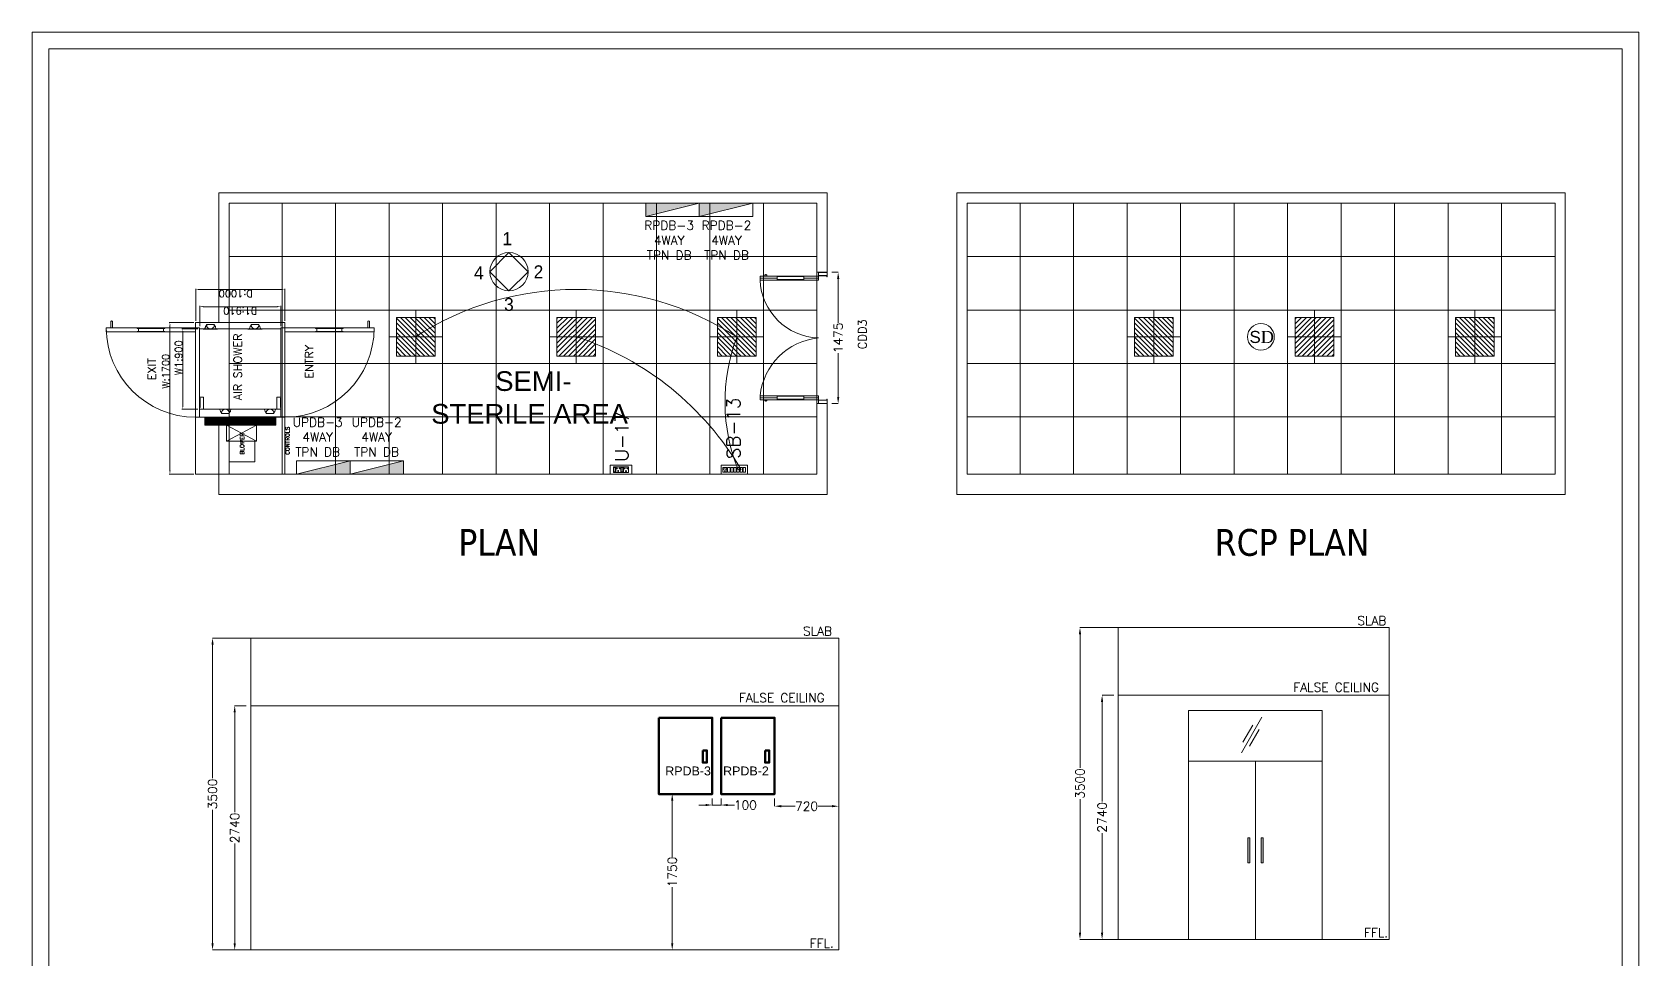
# Model space of a CAD drawing. Extents: x 3552052 to 4102982, y -707811 to -630695.
# Drawn here: x 4060725 to 4078749, y -692773 to -682374 of the extents above; entities that cross this region are included whole.
import ezdxf

# ---------------------------------------------------------------- set-up
doc = ezdxf.new("R2010")
doc.units = 0
doc.header["$LTSCALE"] = 6
doc.header["$MEASUREMENT"] = 0
doc.linetypes.add('CONTINU', pattern=[0])
doc.linetypes.add('HIDDEN', pattern=[0.375, 0.25, -0.125])
doc.layers.get('0').update_dxf_attribs({"linetype": 'CONTINUOUS', "lineweight": 0})
doc.layers.get('Defpoints').update_dxf_attribs({"linetype": 'CONTINUOUS', "lineweight": 0})
for name, color, linetype, lineweight in [('1200 Door', 144, 'CONTINUOUS', 0), ('AIR SHOWER', 7, 'CONTINUOUS', 0), ('DIM', 7, 'CONTINUOUS', 0), ('Double Leaf Door', 4, 'CONTINUOUS', 0), ('ELE 36W EMERGENCY LIGHT', 5, 'CONTINUOUS', 0), ('ELE 36W LED LIGHT', 6, 'CONTINUOUS', 0), ('ELE-36W EMERGENCY  LED LIGHT', 7, 'CONTINUOUS', 0), ('ELE-36W LED LIGHT', 210, 'CONTINUOUS', 0), ('ELE-4M RAW P.SB', 40, 'CONTINUOUS', 0), ('ELE-4M UPS P.SB', 3, 'CONTINUOUS', 0), ('ELE-6M RAW P.SB', 40, 'HIDDEN', 0), ('ELE-CONDUIT', 5, 'CONTINUOUS', 30), ('ELE-LIGHTING WIRRING', 7, 'CONTINUOUS', 0), ('ELE-SOCKET NMBERING', 7, 'CONTINUOUS', 9), ('ELE-SOCKET TEXT', 7, 'CONTINUOUS', 25), ('ELE. 2N0S OF 6-16 UPS SOCKETS', 191, 'CONTINUOUS', 0), ('ELE. DB', 1, 'CONTINUOUS', 0), ('ELE.DB', 1, 'CONTINUOUS', 0), ('FA-BELOW SMOKE DERECTOR', 1, 'CONTINUOUS', 0), ('hatch', 252, 'CONTINUOUS', 0), ('MEP_HVAC_RA_DUCT', 1, 'CONTINUOUS', 0), ('SECTION', 251, 'CONTINUOUS', 0), ('TEXT', 5, 'CONTINUOUS', 0), ('WALL', 8, 'CONTINUOUS', 0)]:
    doc.layers.add(name, color=color, linetype=linetype, lineweight=lineweight)
doc.layers.add('ELE-6A AC SOCKET', color=7, linetype='CONTINUOUS', lineweight=0, true_color=0x00ceb6)
doc.layers.add('ELE-LIGHTING WIRING', color=7, linetype='CONTINUOUS', lineweight=0, true_color=0x63d7b6)
doc.styles.add('Annotation', font='tahoma.ttf')
doc.styles.add('ARIAL', font='arial.ttf')
doc.styles.add('PDF Times New Roman', font='times.ttf')
doc.styles.add('ROMANS', font='romans.shx')
doc.styles.get("Standard").update_dxf_attribs({"font": 'SIMPLEX'})
doc.dimstyles.new('AEPL1', dxfattribs={"dimtxt": 100, "dimasz": 75, "dimexe": 1.25, "dimexo": 50, "dimtad": 0, "dimdec": 0, "dimtxsty": 'ROMANS', "dimcen": 2.5, "dimclrd": 7, "dimclre": 7, "dimadec": 0, "dimazin": 0, "dimtfac": 1, "dimtdec": 0, "dimtmove": 0, "dimatfit": 3, "dimfxl": 1, "dimlwd": 0, "dimlwe": 0, "dimarcsym": 0})
doc.dimstyles.new('BIGDFD', dxfattribs={"dimtxt": 8, "dimasz": 4, "dimexe": 1, "dimexo": 2, "dimtad": 1, "dimlfac": 10, "dimtxsty": 'Standard', "dimcen": 2.5, "dimclrd": 5, "dimclre": 3, "dimclrt": 1, "dimadec": 0, "dimazin": 0, "dimtfac": 1, "dimtmove": 0, "dimatfit": 3, "dimfxl": 1, "dimarcsym": 0})
doc.dimstyles.new('BIGDFD$0', dxfattribs={"dimtxt": 8, "dimasz": 4, "dimexe": 1, "dimexo": 2, "dimtad": 1, "dimlfac": 10, "dimtxsty": 'Standard', "dimcen": 2.5, "dimclrd": 5, "dimclre": 3, "dimclrt": 1, "dimadec": 0, "dimazin": 0, "dimtfac": 1, "dimtmove": 0, "dimatfit": 3, "dimfxl": 1, "dimarcsym": 0})

# ---------------------------------------------------------------- blocks, each defined once
blk = doc.blocks.new('FFF')
at = {"layer": 'ELE-4M UPS P.SB', "color": 8, "linetype": 'ByBlock'}
for p, q in [((3595801, -688136), (3595801, -691176)), ((3596401, -688136), (3596401, -691176)), ((3597001, -688136), (3597001, -691176)), ((3597601, -688136), (3597601, -691176)), ((3598201, -688136), (3598201, -691176)), ((3598801, -688136), (3598801, -691176)), ((3599401, -688136), (3599401, -691176)), ((3600001, -688136), (3600001, -691176)), ((3600601, -688136), (3600601, -691176)), ((3601201, -688136), (3601201, -691176)), ((3601801, -688736), (3595206, -688736)), ((3601801, -689336), (3595206, -689336)), ((3601801, -689936), (3595206, -689936)), ((3601801, -690536), (3595206, -690536))]:
    blk.add_line(p, q, dxfattribs=at)
at = {"layer": 'ELE-4M UPS P.SB', "color": 8, "linetype": 'ByBlock', "elevation": 0}
blk.add_lwpolyline([(3601801, -691176), (3595206, -691176), (3595206, -688136), (3601801, -688136)], close=True, dxfattribs=at)
blk = doc.blocks.new('FREAWFRED')
at = {"layer": 'ELE.DB'}
h = blk.add_hatch(color=1, dxfattribs=at)
h.dxf.hatch_style = 1
h.paths.add_polyline_path([(150, 0), (150, 600), (0, 600)])
blk.add_line((0, 600), (150, 0), dxfattribs=at)
blk.add_lwpolyline([(0, 0), (0, 600), (150, 600), (150, 0)], close=True, dxfattribs=at)
blk = doc.blocks.new('UPS DB')
at = {"layer": 'hatch'}
h = blk.add_hatch(color=3, dxfattribs=at)
h.dxf.hatch_style = 1
h.paths.add_polyline_path([(0, -150), (600, -150), (600, 0)])
at = {"layer": 'ELE. DB', "color": 3}
blk.add_line((600, 0), (0, -150), dxfattribs=at)
blk.add_lwpolyline([(0, 0), (600, 0), (600, -150), (0, -150)], close=True, dxfattribs=at)
blk = doc.blocks.new('1800x80')
at = {"layer": 'Double Leaf Door'}
for points in [[(101770, -25418), (101775, -25418), (101775, -25121), (101770, -25121)], [(101814, -25121), (101809, -25121), (101809, -25418), (101814, -25418)], [(103113, -25121), (103118, -25121), (103118, -25418), (103113, -25418)], [(103157, -25418), (103152, -25418), (103152, -25121), (103157, -25121)]]:
    blk.add_hatch(color=6, dxfattribs=at).paths.add_polyline_path(points)
at = {"layer": 'Double Leaf Door', "color": 8}
for p, q in [((101756, -24985), (101756, -25003)), ((101770, -24983), (101758, -24983)), ((101758, -25005), (101770, -25005)), ((101770, -25582), (101770, -24928)), ((101770, -24928), (101814, -24928)), ((101770, -24983), (101770, -25005)), ((101792, -25121), (101792, -24928)), ((101814, -24928), (101814, -25582)), ((103157, -24928), (103113, -24928)), ((103113, -24928), (103113, -25582)), ((103135, -25121), (103135, -24928)), ((103157, -25582), (103157, -24928)), ((103157, -24983), (103169, -24983)), ((103157, -24983), (103157, -25005)), ((103169, -25005), (103157, -25005)), ((103171, -24985), (103171, -25003)), ((101726, -25582), (101726, -25682)), ((101766, -25582), (101726, -25582)), ((101728, -25584), (101728, -25680)), ((101764, -25584), (101728, -25584)), ((101764, -25679), (101764, -25584)), ((101766, -25677), (101766, -25582)), ((101814, -25582), (101770, -25582)), ((101792, -25582), (101792, -25418)), ((103113, -25582), (103157, -25582)), ((103135, -25582), (103135, -25418)), ((103161, -25677), (103161, -25582)), ((103161, -25582), (103201, -25582)), ((103163, -25679), (103163, -25584)), ((103163, -25584), (103199, -25584)), ((103199, -25584), (103199, -25680)), ((103201, -25582), (103201, -25682)), ((101726, -25682), (101766, -25682)), ((101728, -25680), (101766, -25680)), ((101776, -25679), (101764, -25679)), ((101778, -25677), (101766, -25677)), ((101766, -25680), (101776, -25680)), ((101766, -25682), (101778, -25682)), ((101776, -25680), (101776, -25679)), ((101778, -25682), (101778, -25677)), ((103149, -25682), (103149, -25677)), ((103149, -25677), (103161, -25677)), ((103161, -25682), (103149, -25682)), ((103151, -25680), (103151, -25679)), ((103151, -25679), (103163, -25679)), ((103161, -25680), (103151, -25680)), ((103199, -25680), (103161, -25680)), ((103201, -25682), (103161, -25682))]:
    blk.add_line(p, q, dxfattribs=at)
at = {"layer": 'Double Leaf Door', "color": 6}
for p, q in [((101814, -25121), (101770, -25121)), ((101770, -25121), (101770, -25418)), ((101775, -25418), (101775, -25121)), ((101809, -25418), (101809, -25121)), ((101814, -25418), (101814, -25121)), ((103113, -25418), (103113, -25121)), ((103113, -25121), (103157, -25121)), ((103118, -25418), (103118, -25121)), ((103152, -25418), (103152, -25121)), ((103157, -25121), (103157, -25418)), ((101770, -25418), (101814, -25418)), ((103157, -25418), (103113, -25418))]:
    blk.add_line(p, q, dxfattribs=at)
at = {"layer": 'Double Leaf Door', "color": 6, "ltscale": 100}
for p, q in [((101809, -25121), (101809, -25418)), ((103118, -25121), (103118, -25418))]:
    blk.add_line(p, q, dxfattribs=at)
at = {"layer": 'Double Leaf Door', "color": 6}
for points in [[(101770, -25121), (101770, -25418), (101775, -25418), (101775, -25121), (101770, -25121)], [(101814, -25121), (101814, -25418), (101809, -25418), (101809, -25121), (101814, -25121)], [(103113, -25121), (103113, -25418), (103118, -25418), (103118, -25121), (103113, -25121)], [(103157, -25121), (103157, -25418), (103152, -25418), (103152, -25121), (103157, -25121)]]:
    blk.add_lwpolyline(points, dxfattribs=at)
at = {"layer": 'Double Leaf Door', "ltscale": 5000}
for points in [[(101770, -25121), (101770, -25418), (101775, -25418), (101775, -25121), (101770, -25121)], [(103157, -25121), (103157, -25418), (103152, -25418), (103152, -25121), (103157, -25121)]]:
    blk.add_lwpolyline(points, dxfattribs=at)
at = {"layer": 'Double Leaf Door', "color": 8}
for centre, radius, start, end in [((101756, -24994), 3.72, 90, 270), ((101758, -24985), 1.98, 90, 180), ((101758, -25003), 1.98, 180, 270), ((101732, -25659), 736, 6.0142, 83.5863), ((103143, -25607), 680, 92.5046, 177.8949), ((103169, -24985), 1.98, 0, 90), ((103169, -25003), 1.98, 270, 0), ((103171, -24994), 3.72, 270, 90)]:
    blk.add_arc(centre, radius, start, end, dxfattribs=at)
blk = doc.blocks.new('*D760')
at = {"layer": 'Defpoints', "color": 0, "linetype": 'ByBlock', "transparency": 16777216}
for p in [(4069645, -685068), (4069767, -685068), (4069645, -686543)]:
    blk.add_point(p, dxfattribs=at)
at = {"layer": 'DIM', "color": 7, "linetype": 'ByBlock', "lineweight": 0, "transparency": 16777216}
for p, q in [((4069695, -685068), (4069769, -685068)), ((4069767, -685143), (4069767, -685636)), ((4069767, -686468), (4069767, -685975)), ((4069695, -686543), (4069769, -686543))]:
    blk.add_line(p, q, dxfattribs=at)
at = {"layer": 'DIM', "color": 7, "linetype": 'ByBlock', "transparency": 16777216}
for points in [[(4069755, -685143), (4069780, -685143), (4069767, -685068)], [(4069755, -686468), (4069780, -686468), (4069767, -686543)]]:
    blk.add_solid(points, dxfattribs=at)
at = {"layer": 'DIM', "color": 0, "linetype": 'ByBlock', "transparency": 16777216, "insert": (4069767, -685805), "char_height": 100, "attachment_point": 5, "rotation": 90, "style": 'ROMANS'}
blk.add_mtext('1475', dxfattribs=at)
blk = doc.blocks.new('*D19')
at = {"color": 3, "lineweight": -2, "transparency": 16777216}
for p, q in [((72.8, 197.7), (72.8, 215.6)), ((162.8, 197.7), (162.8, 215.6))]:
    blk.add_line(p, q, dxfattribs=at)
at = {"color": 5, "lineweight": -2, "transparency": 16777216}
blk.add_line((76.8, 214.6), (158.8, 214.6), dxfattribs=at)
at = {"color": 5, "transparency": 16777216}
for points in [[(76.8, 215.3), (76.8, 214), (72.8, 214.6)], [(158.8, 214), (158.8, 215.3), (162.8, 214.6)]]:
    blk.add_solid(points, dxfattribs=at)
at = {"layer": 'Defpoints', "color": 0, "transparency": 16777216}
for p in [(162.8, 214.6), (72.8, 195.7), (162.8, 195.7)]:
    blk.add_point(p, dxfattribs=at)
at = {"color": 1, "transparency": 16777216, "insert": (130.4, 219.4), "char_height": 8, "attachment_point": 5}
blk.add_mtext('W1:900', dxfattribs=at)
blk = doc.blocks.new('*D20')
at = {"color": 3, "lineweight": -2, "transparency": 16777216}
for p, q in [((0, 202.2), (0, 230.1)), ((170, 202.2), (170, 230.1))]:
    blk.add_line(p, q, dxfattribs=at)
at = {"color": 5, "lineweight": -2, "transparency": 16777216}
blk.add_line((166, 229.1), (4, 229.1), dxfattribs=at)
at = {"color": 5, "transparency": 16777216}
for points in [[(4, 229.7), (4, 228.4), (0, 229.1)], [(166, 228.4), (166, 229.7), (170, 229.1)]]:
    blk.add_solid(points, dxfattribs=at)
at = {"layer": 'Defpoints', "color": 0, "transparency": 16777216}
for p in [(0, 229.1), (0, 200.2), (170, 200.2)]:
    blk.add_point(p, dxfattribs=at)
at = {"color": 1, "transparency": 16777216, "insert": (115.3, 233.8), "char_height": 8, "attachment_point": 5}
blk.add_mtext('W:1700', dxfattribs=at)
blk = doc.blocks.new('nolllw new')
for p, q in [((-139, 14), (-138, 15)), ((-124, 16), (-137, 16)), ((-123, 15), (-107, -15)), ((-113, 14), (-3, 14)), ((8, 15), (-8, -15)), ((9, 16), (22, 16)), ((23, 14), (23, 16)), ((23, 14), (23, 15)), ((-100, -16), (-106, -16)), ((-15, -16), (-9, -16))]:
    blk.add_line(p, q)
at = {"color": 19}
for p, q in [((-124, 16), (-58, 16)), ((9, 16), (-58, 16)), ((-100, -34), (-15, -34))]:
    blk.add_line(p, q, dxfattribs=at)
at = {"color": 1}
for p, q in [((-75, 15), (-75, 11)), ((-41, 15), (-41, 11)), ((-100, -27), (-100, -34)), ((-15, -27), (-15, -34))]:
    blk.add_line(p, q, dxfattribs=at)
at = {"color": 3}
for p, q in [((-113, -5), (-113, -13)), ((-110, -16), (-110, -16)), ((-109, -17), (-101, -34)), ((-100, -34), (-100, -34)), ((-15, -34), (-15, -34)), ((-7, -17), (-14, -34)), ((-6, -16), (-5, -16)), ((-2, -5), (-2, -13))]:
    blk.add_line(p, q, dxfattribs=at)
for centre, radius, start, end in [((-137, 15), 1, 90, 159.381), ((-124, 15), 1, 27.8597, 90), ((9, 15), 1, 90, 152.1403), ((22, 15), 1, 20.619, 90), ((-106, -15), 1, 207.8597, 270), ((-100, -15), 1, 270, 343.3261), ((-61, -27), 40.2, 161.5212, 163.3261), ((-54, -27), 40.2, 16.6739, 18.4788), ((-15, -15), 1, 196.6739, 270), ((-9, -15), 1, 270, 332.1403)]:
    blk.add_arc(centre, radius, start, end)
at = {"color": 1}
for centre, radius, start, end in [((-61, -27), 39.2, 111.5891, 180), ((-74, 15), 0.396, 106.6984, 167.5275), ((-76, 11), 1, 291.5891, 0), ((-41, 15), 0.396, 12.4725, 73.3016), ((-40, 11), 1, 180, 248.4109), ((-54, -27), 39.2, 0, 68.4109)]:
    blk.add_arc(centre, radius, start, end, dxfattribs=at)
at = {"color": 3}
for centre, radius, start, end in [((-110, -13), 3, 180, 270), ((-110, -17), 1, 24.7129, 90), ((-100, -34), 0.5, 204.7129, 270), ((-15, -34), 0.5, 270, 335.2871), ((-6, -17), 1, 90, 155.2871), ((-5, -13), 3, 270, 0)]:
    blk.add_arc(centre, radius, start, end, dxfattribs=at)
blk = doc.blocks.new('*D22')
at = {"layer": 'AIR SHOWER', "color": 3, "lineweight": -2, "transparency": 16777216}
for p, q in [((172, 200.2), (208, 200.2)), ((172, 100.2), (208, 100.2))]:
    blk.add_line(p, q, dxfattribs=at)
at = {"layer": 'AIR SHOWER', "color": 5, "lineweight": -2, "transparency": 16777216}
blk.add_line((207, 104.2), (207, 196.2), dxfattribs=at)
at = {"layer": 'AIR SHOWER', "color": 5, "transparency": 16777216}
for points in [[(207.7, 196.2), (206.4, 196.2), (207, 200.2)], [(206.4, 104.2), (207.7, 104.2), (207, 100.2)]]:
    blk.add_solid(points, dxfattribs=at)
at = {"layer": 'Defpoints', "color": 0, "transparency": 16777216}
for p in [(170, 200.2), (207, 200.2), (170, 100.2)]:
    blk.add_point(p, dxfattribs=at)
at = {"layer": 'AIR SHOWER', "color": 1, "transparency": 16777216, "insert": (202.3, 155.3), "char_height": 8, "attachment_point": 5, "rotation": 90}
blk.add_mtext('D:1000', dxfattribs=at)
blk = doc.blocks.new('*D23')
at = {"layer": 'AIR SHOWER', "color": 3, "lineweight": -2, "transparency": 16777216}
for p, q in [((166, 195.7), (188.8, 195.7)), ((166, 104.7), (188.8, 104.7))]:
    blk.add_line(p, q, dxfattribs=at)
at = {"layer": 'AIR SHOWER', "color": 5, "lineweight": -2, "transparency": 16777216}
blk.add_line((187.8, 191.7), (187.8, 108.7), dxfattribs=at)
at = {"layer": 'AIR SHOWER', "color": 5, "transparency": 16777216}
for points in [[(188.5, 191.7), (187.2, 191.7), (187.8, 195.7)], [(187.2, 108.7), (188.5, 108.7), (187.8, 104.7)]]:
    blk.add_solid(points, dxfattribs=at)
at = {"layer": 'Defpoints', "color": 0, "transparency": 16777216}
for p in [(164, 195.7), (164, 104.7), (187.8, 104.7)]:
    blk.add_point(p, dxfattribs=at)
at = {"layer": 'AIR SHOWER', "color": 1, "transparency": 16777216, "insert": (183.1, 150.2), "char_height": 8, "attachment_point": 5, "rotation": 90}
blk.add_mtext('D1:910', dxfattribs=at)
blk = doc.blocks.new('FFFF5')
at = {"layer": 'ELE-4M RAW P.SB', "color": 40, "ltscale": 10}
for p, q in [((3582624, -692258), (3582670, -692258)), ((3582624, -692310), (3582624, -692258)), ((3582670, -692258), (3582670, -692310)), ((3582670, -692310), (3582624, -692310))]:
    blk.add_line(p, q, dxfattribs=at)
for points in [[(3582604, -692230), (3582900, -692230), (3582900, -692330), (3582604, -692330)], [(3582678, -692258), (3582705, -692258), (3582705, -692310), (3582678, -692310)], [(3582713, -692258), (3582740, -692258), (3582740, -692310), (3582713, -692310)], [(3582748, -692258), (3582774, -692258), (3582774, -692310), (3582748, -692310)], [(3582782, -692258), (3582809, -692258), (3582809, -692310), (3582782, -692310)]]:
    blk.add_lwpolyline(points, close=True, dxfattribs=at)
for centre, radius, start, end in [((3582634, -692274), 3.1, 87.49, 354.7311), ((3582636, -692272), 2.5, 284.9049, 157.3162), ((3582647, -692297), 3.6, 127.1584, 52.8416), ((3582647, -692293), 2.29, 341.4031, 198.5969), ((3582658, -692272), 2.5, 22.6838, 255.0951), ((3582660, -692274), 3.1, 185.2689, 92.51)]:
    blk.add_arc(centre, radius, start, end, dxfattribs=at)
at = {"layer": 'ELE-6M RAW P.SB', "color": 3, "linetype": 'ByBlock'}
for points in [[(3582817, -692258), (3582844, -692258), (3582844, -692310), (3582817, -692310)], [(3582852, -692258), (3582878, -692258), (3582878, -692310), (3582852, -692310)]]:
    blk.add_lwpolyline(points, close=True, dxfattribs=at)
blk = doc.blocks.new('5Y3AQY')
at = {"layer": 'ELE. 2N0S OF 6-16 UPS SOCKETS', "color": 72, "lineweight": 0}
for p, q in [((-312, -26), (-278, -26)), ((-312, -124), (-312, -26)), ((-312, -124), (-312, -26)), ((-312, -124), (-278, -124)), ((-278, -124), (-312, -124)), ((-309, -37), (-281, -37)), ((-309, -113), (-309, -37)), ((-309, -40), (-281, -40)), ((-281, -113), (-309, -113)), ((-281, -37), (-281, -113)), ((-278, -26), (-278, -124)), ((-272, -26), (-272, -124)), ((-187, -26), (-272, -26)), ((-272, -124), (-187, -124)), ((-187, -124), (-187, -26)), ((-181, -26), (-148, -26)), ((-181, -124), (-181, -26)), ((-181, -124), (-181, -26)), ((-181, -124), (-148, -124)), ((-148, -124), (-181, -124)), ((-179, -37), (-150, -37)), ((-179, -113), (-179, -37)), ((-179, -40), (-150, -40)), ((-150, -113), (-179, -113)), ((-150, -37), (-150, -113)), ((-148, -26), (-148, -124)), ((-57, -26), (-142, -26)), ((-142, -26), (-142, -124)), ((-142, -124), (-57, -124)), ((-57, -124), (-57, -26))]:
    blk.add_line(p, q, dxfattribs=at)
blk.add_lwpolyline([(-368, 0), (0, 0), (0, -150), (-368, -150)], close=True, dxfattribs=at)
for centre, radius, start, end in [((-254, -56), 5.7, 87.49, 354.7311), ((-249, -52), 4.6, 284.9049, 157.3162), ((-230, -99), 6.62, 127.1584, 52.8416), ((-230, -92), 4.22, 341.4031, 198.5969), ((-210, -52), 4.6, 22.6838, 255.0951), ((-205, -56), 5.7, 185.2689, 92.51), ((-124, -56), 5.7, 87.49, 354.7311), ((-119, -52), 4.6, 284.9049, 157.3162), ((-99, -99), 6.62, 127.1584, 52.8416), ((-99, -92), 4.22, 341.4031, 198.5969), ((-80, -52), 4.6, 22.6838, 255.0951), ((-75, -56), 5.7, 185.2689, 92.51)]:
    blk.add_arc(centre, radius, start, end, dxfattribs=at)
blk = doc.blocks.new('ELE.EMERGENCY 40W LED LIGHT')
at = {"layer": 'ELE-36W EMERGENCY  LED LIGHT'}
h = blk.add_hatch(dxfattribs=at)
h.set_pattern_fill('ANSI31', color=5, scale=300, style=0)
h.paths.add_polyline_path([(-208, -208), (-208, 208), (208, 208), (208, -208)])
for p, q in [((0, 288), (0, -288)), ((-288, 0), (288, 0))]:
    blk.add_line(p, q, dxfattribs=at)
for points in [[(-288, -288), (-288, 288), (288, 288), (288, -288)], [(-208, -208), (-208, 208), (208, 208), (208, -208)]]:
    blk.add_lwpolyline(points, close=True, dxfattribs=at)
blk = doc.blocks.new('light300x600')
at = {"layer": 'ELE-36W LED LIGHT', "lineweight": 0}
for p, q in [((918215, -78407), (918215, -79007)), ((918815, -78407), (918215, -78407)), ((918298, -78491), (918299, -78491)), ((918298, -78544), (918352, -78491)), ((918298, -78597), (918405, -78491)), ((918298, -78650), (918458, -78491)), ((918298, -78703), (918511, -78491)), ((918298, -78756), (918564, -78491)), ((918298, -78809), (918617, -78491)), ((918298, -78862), (918670, -78491)), ((918298, -78916), (918723, -78491)), ((918298, -78491), (918298, -78924)), ((918731, -78491), (918298, -78491)), ((918343, -78924), (918731, -78536)), ((918515, -78407), (918515, -79007)), ((918731, -78924), (918731, -78491)), ((918815, -79007), (918815, -78407)), ((918215, -78707), (918815, -78707)), ((918396, -78924), (918731, -78589)), ((918449, -78924), (918731, -78642)), ((918502, -78924), (918731, -78695)), ((918555, -78924), (918731, -78748)), ((918298, -78924), (918731, -78924)), ((918608, -78924), (918731, -78801)), ((918661, -78924), (918731, -78854)), ((918714, -78924), (918731, -78907)), ((918215, -79007), (918815, -79007))]:
    blk.add_line(p, q, dxfattribs=at)
blk = doc.blocks.new('SMOKE DETECTOR')
at = {"layer": 'FA-BELOW SMOKE DERECTOR', "color": 7}
blk.add_circle((931029, -118294), 166, dxfattribs=at)
at = {"layer": 'FA-BELOW SMOKE DERECTOR', "insert": (930887, -118373), "char_height": 150, "attachment_point": 7, "style": 'PDF Times New Roman'}
blk.add_mtext('{\\fArial|b0|i0|c0|p34;S}D', dxfattribs=at)
blk = doc.blocks.new('*D761')
at = {"layer": 'Defpoints', "color": 0, "linetype": 'ByBlock', "transparency": 16777216}
for p in [(4062998, -689933), (4063178, -689933), (4063377, -692673)]:
    blk.add_point(p, dxfattribs=at)
at = {"layer": 'ELE-4M UPS P.SB', "color": 7, "linetype": 'ByBlock', "lineweight": 0, "transparency": 16777216}
for p, q in [((4063128, -689933), (4062997, -689933)), ((4062998, -690008), (4062998, -691126)), ((4062998, -692598), (4062998, -691480)), ((4063327, -692673), (4062997, -692673))]:
    blk.add_line(p, q, dxfattribs=at)
at = {"layer": 'ELE-4M UPS P.SB', "color": 7, "linetype": 'ByBlock', "transparency": 16777216}
for points in [[(4062985, -690008), (4063010, -690008), (4062998, -689933)], [(4062985, -692598), (4063010, -692598), (4062998, -692673)]]:
    blk.add_solid(points, dxfattribs=at)
at = {"layer": 'ELE-4M UPS P.SB', "color": 0, "linetype": 'ByBlock', "transparency": 16777216, "insert": (4062998, -691303), "char_height": 100, "attachment_point": 5, "rotation": 90, "style": 'ROMANS'}
blk.add_mtext('2740', dxfattribs=at)
blk = doc.blocks.new('*D762')
at = {"layer": 'Defpoints', "color": 0, "linetype": 'ByBlock', "transparency": 16777216}
for p in [(4062749, -689173), (4063424, -689173), (4063377, -692673)]:
    blk.add_point(p, dxfattribs=at)
at = {"layer": 'ELE-4M UPS P.SB', "color": 7, "linetype": 'ByBlock', "lineweight": 0, "transparency": 16777216}
for p, q in [((4063374, -689173), (4062748, -689173)), ((4062749, -689248), (4062749, -690746)), ((4062749, -692598), (4062749, -691100)), ((4063327, -692673), (4062748, -692673))]:
    blk.add_line(p, q, dxfattribs=at)
at = {"layer": 'ELE-4M UPS P.SB', "color": 7, "linetype": 'ByBlock', "transparency": 16777216}
for points in [[(4062737, -689248), (4062762, -689248), (4062749, -689173)], [(4062737, -692598), (4062762, -692598), (4062749, -692673)]]:
    blk.add_solid(points, dxfattribs=at)
at = {"layer": 'ELE-4M UPS P.SB', "color": 0, "linetype": 'ByBlock', "transparency": 16777216, "insert": (4062749, -690923), "char_height": 100, "attachment_point": 5, "rotation": 90, "style": 'ROMANS'}
blk.add_mtext('3500', dxfattribs=at)
blk = doc.blocks.new('TTTT44')
at = {"layer": 'ELE-CONDUIT', "color": 1, "lineweight": 50, "ltscale": 10}
for points in [[(3962418, -723386), (3963018, -723386), (3963018, -724241), (3962418, -724241)], [(3962912, -723751), (3962958, -723751), (3962958, -723889), (3962912, -723889)]]:
    blk.add_lwpolyline(points, close=True, dxfattribs=at)
blk = doc.blocks.new('*D763')
at = {"layer": 'Defpoints', "color": 0, "linetype": 'ByBlock', "transparency": 16777216}
for p in [(4067898, -690923), (4067898, -692673), (4067906, -692673)]:
    blk.add_point(p, dxfattribs=at)
at = {"layer": 'ELE-6A AC SOCKET', "color": 7, "linetype": 'ByBlock', "lineweight": 0, "transparency": 16777216}
for p, q in [((4067906, -690998), (4067906, -691628)), ((4067948, -690923), (4067907, -690923)), ((4067906, -692598), (4067906, -691967)), ((4067948, -692673), (4067907, -692673))]:
    blk.add_line(p, q, dxfattribs=at)
at = {"layer": 'ELE-6A AC SOCKET', "color": 7, "linetype": 'ByBlock', "transparency": 16777216}
for points in [[(4067893, -690998), (4067918, -690998), (4067906, -690923)], [(4067893, -692598), (4067918, -692598), (4067906, -692673)]]:
    blk.add_solid(points, dxfattribs=at)
at = {"layer": 'ELE-6A AC SOCKET', "color": 0, "linetype": 'ByBlock', "transparency": 16777216, "insert": (4067906, -691798), "char_height": 100, "attachment_point": 5, "rotation": 90, "style": 'ROMANS'}
blk.add_mtext('1750', dxfattribs=at)
blk = doc.blocks.new('*D764')
at = {"layer": 'Defpoints', "color": 0, "linetype": 'ByBlock', "transparency": 16777216}
for p in [(4068354, -690923), (4068454, -690923), (4068454, -691047)]:
    blk.add_point(p, dxfattribs=at)
at = {"layer": 'ELE-6A AC SOCKET', "color": 7, "linetype": 'ByBlock', "lineweight": 0, "transparency": 16777216}
for p, q in [((4068354, -690973), (4068354, -691048)), ((4068454, -690973), (4068454, -691048)), ((4068279, -691047), (4068204, -691047)), ((4068354, -691047), (4068454, -691047)), ((4068529, -691047), (4068604, -691047))]:
    blk.add_line(p, q, dxfattribs=at)
at = {"layer": 'ELE-6A AC SOCKET', "color": 7, "linetype": 'ByBlock', "transparency": 16777216}
for points in [[(4068279, -691034), (4068279, -691059), (4068354, -691047)], [(4068529, -691034), (4068529, -691059), (4068454, -691047)]]:
    blk.add_solid(points, dxfattribs=at)
at = {"layer": 'ELE-6A AC SOCKET', "color": 0, "linetype": 'ByBlock', "transparency": 16777216, "insert": (4068726, -691047), "char_height": 100, "attachment_point": 5, "style": 'ROMANS'}
blk.add_mtext('100', dxfattribs=at)
blk = doc.blocks.new('*D765')
at = {"layer": 'Defpoints', "color": 0, "linetype": 'ByBlock', "transparency": 16777216}
for p in [(4069053, -690923), (4069773, -690923), (4069773, -691060)]:
    blk.add_point(p, dxfattribs=at)
at = {"layer": 'ELE-6A AC SOCKET', "color": 7, "linetype": 'ByBlock', "lineweight": 0, "transparency": 16777216}
for p, q in [((4069053, -690973), (4069053, -691061)), ((4069773, -690973), (4069773, -691061)), ((4069128, -691060), (4069284, -691060)), ((4069698, -691060), (4069542, -691060))]:
    blk.add_line(p, q, dxfattribs=at)
at = {"layer": 'ELE-6A AC SOCKET', "color": 7, "linetype": 'ByBlock', "transparency": 16777216}
for points in [[(4069128, -691047), (4069128, -691072), (4069053, -691060)], [(4069698, -691047), (4069698, -691072), (4069773, -691060)]]:
    blk.add_solid(points, dxfattribs=at)
at = {"layer": 'ELE-6A AC SOCKET', "color": 0, "linetype": 'ByBlock', "transparency": 16777216, "insert": (4069413, -691060), "char_height": 100, "attachment_point": 5, "style": 'ROMANS'}
blk.add_mtext('720', dxfattribs=at)
blk = doc.blocks.new('*D766')
at = {"layer": 'Defpoints', "color": 0, "linetype": 'ByBlock', "transparency": 16777216}
for p in [(4072728, -689815), (4072908, -689815), (4073108, -692555)]:
    blk.add_point(p, dxfattribs=at)
at = {"layer": 'ELE-4M UPS P.SB', "color": 7, "linetype": 'ByBlock', "lineweight": 0, "transparency": 16777216}
for p, q in [((4072858, -689815), (4072727, -689815)), ((4072728, -689890), (4072728, -691008)), ((4072728, -692480), (4072728, -691362)), ((4073058, -692555), (4072727, -692555))]:
    blk.add_line(p, q, dxfattribs=at)
at = {"layer": 'ELE-4M UPS P.SB', "color": 7, "linetype": 'ByBlock', "transparency": 16777216}
for points in [[(4072715, -689890), (4072740, -689890), (4072728, -689815)], [(4072715, -692480), (4072740, -692480), (4072728, -692555)]]:
    blk.add_solid(points, dxfattribs=at)
at = {"layer": 'ELE-4M UPS P.SB', "color": 0, "linetype": 'ByBlock', "transparency": 16777216, "insert": (4072728, -691185), "char_height": 100, "attachment_point": 5, "rotation": 90, "style": 'ROMANS'}
blk.add_mtext('2740', dxfattribs=at)
blk = doc.blocks.new('*D767')
at = {"layer": 'Defpoints', "color": 0, "linetype": 'ByBlock', "transparency": 16777216}
for p in [(4072480, -689055), (4073154, -689055), (4073108, -692555)]:
    blk.add_point(p, dxfattribs=at)
at = {"layer": 'ELE-4M UPS P.SB', "color": 7, "linetype": 'ByBlock', "lineweight": 0, "transparency": 16777216}
for p, q in [((4073104, -689055), (4072478, -689055)), ((4072480, -689130), (4072480, -690628)), ((4072480, -692480), (4072480, -690982)), ((4073058, -692555), (4072478, -692555))]:
    blk.add_line(p, q, dxfattribs=at)
at = {"layer": 'ELE-4M UPS P.SB', "color": 7, "linetype": 'ByBlock', "transparency": 16777216}
for points in [[(4072467, -689130), (4072492, -689130), (4072480, -689055)], [(4072467, -692480), (4072492, -692480), (4072480, -692555)]]:
    blk.add_solid(points, dxfattribs=at)
at = {"layer": 'ELE-4M UPS P.SB', "color": 0, "linetype": 'ByBlock', "transparency": 16777216, "insert": (4072480, -690805), "char_height": 100, "attachment_point": 5, "rotation": 90, "style": 'ROMANS'}
blk.add_mtext('3500', dxfattribs=at)
blk = doc.blocks.new('AIR SHOWER')
at = {"layer": 'AIR SHOWER'}
h = blk.add_hatch(dxfattribs=at)
h.set_pattern_fill('ANSI37', color=256, scale=0.24, angle=180, style=0)
h.set_pattern_definition([(45, (-36516.70436, 5170.6153), (-0.538815367, 0.538815367), []), (135, (-36516.70436, 5170.6153), (-0.538815367, -0.538815367), [])])
h.paths.add_polyline_path([(63.7649, 110.1138), (54.9235, 110.1138), (54.9235, 189.8012), (63.7649, 189.8012)])
h = blk.add_hatch(dxfattribs=at)
h.set_pattern_fill('ANSI37', color=256, scale=0.24, angle=180, style=0)
h.set_pattern_definition([(45, (-52704.6564, 3586.6221), (-0.538815367, 0.538815367), []), (135, (-52704.6564, 3586.6221), (-0.538815367, -0.538815367), [])])
h.paths.add_polyline_path([(54.9235, 189.5272), (63.7649, 189.5272), (63.7649, 182.3028), (54.9235, 182.3028)])
for p, q in [((159.5, 200.2351), (159.5, 300.4701)), ((164, 300.4701), (159.5, 300.4701)), ((164, 300.4701), (164, 200.2351)), ((171.05, 295.4201), (164, 295.4201)), ((171.05, 293.5201), (164, 293.5201)), ((159.5, 265.8021), (160.1, 265.8021)), ((160.1, 234.8021), (160.1, 265.8021)), ((160.1, 264.3021), (163.4, 264.3021)), ((163.4, 265.8021), (163.4, 234.8021)), ((163.4, 265.8021), (164, 265.8021)), ((159.5, 234.8021), (160.1, 234.8021)), ((160.1, 236.3021), (163.4, 236.3021)), ((163.4, 234.8021), (164, 234.8021)), ((0, 100.2351), (0, 200.2351)), ((0, 200.2351), (170, 200.2351)), ((63.7649, 200.2351), (63.7649, 195.7351)), ((63.7649, 100.2351), (63.7649, 200.2351)), ((164, 200.2351), (164, 195.7351)), ((170, 100.2351), (170, 200.2351)), ((170, 100.2351), (170, 200.2351)), ((63.7649, 195.7351), (164, 195.7351)), ((72.7649, 195.7351), (164, 195.7351)), ((72.7649, 195.7351), (72.7649, 104.7351)), ((162.7649, 195.7351), (162.7649, 104.7351)), ((162.7649, 195.7351), (162.7649, 104.7351)), ((54.9235, 165.7555), (36.841, 131.8309)), ((54.9235, 131.8309), (36.841, 165.7555)), ((0, 100.2351), (170, 100.2351)), ((63.7649, 104.7351), (164, 104.7351)), ((63.7649, 104.7351), (63.7649, 100.2351)), ((159.5, 100.2351), (159.5, 0)), ((164, 100.2351), (164, 104.7351)), ((164, 0), (164, 100.2351)), ((159.5, 65.6681), (160.1, 65.6681)), ((160.1, 65.6681), (160.1, 34.6681)), ((160.1, 64.1681), (163.4, 64.1681)), ((163.4, 34.6681), (163.4, 65.6681)), ((163.4, 65.6681), (164, 65.6681)), ((160.1, 36.1681), (163.4, 36.1681)), ((159.5, 34.6681), (160.1, 34.6681)), ((163.4, 34.6681), (164, 34.6681)), ((164, 0), (159.5, 0)), ((171.05, 6.95), (164, 6.95)), ((171.05, 5.05), (164, 5.05))]:
    blk.add_line(p, q, dxfattribs=at)
for points in [[(63.7649, 190.0987), (54.9235, 190.0987), (54.9235, 110.1138), (63.7649, 110.1138)], [(86.4277, 195.7351), (72.7649, 195.7351), (72.7649, 191.2865), (86.4277, 191.2865)], [(74.6432, 195.334), (85.2425, 195.334), (85.2425, 195.7351), (74.6432, 195.7351)], [(36.841, 162.4912), (13.6037, 162.4912), (13.6037, 133.8537), (36.841, 133.8537)], [(54.9235, 165.7555), (36.841, 165.7555), (36.841, 131.8309), (54.9235, 131.8309)], [(86.4277, 104.7351), (72.7649, 104.7351), (72.7649, 109.1836), (86.4277, 109.1836)], [(22.7846, 100.2351), (32.79, 100.2351), (32.79, 100.2351), (22.7846, 100.2351)], [(22.7846, 100.2351), (34.2228, 100.2351), (34.2228, 99.8821), (22.7846, 99.8821)], [(38.3459, 100.2351), (39.8996, 100.2351), (39.8996, 99.8823), (38.3459, 99.8823)], [(74.6432, 105.1361), (85.2425, 105.1361), (85.2425, 104.7351), (74.6432, 104.7351)]]:
    blk.add_lwpolyline(points, close=True, dxfattribs=at)
at = {"layer": 'AIR SHOWER', "color": 19, "lineweight": 0}
for centre, start, end in [((164, 200.2351), 90, 180), ((164, 100.2351), 180, 270)]:
    blk.add_arc(centre, 100.2351, start, end, dxfattribs=at)
at = {"layer": 'AIR SHOWER'}
for centre in [(171.05, 294.4701), (171.05, 6)]:
    blk.add_arc(centre, 0.95, 270, 90, dxfattribs=at)
at = {"layer": 'AIR SHOWER', "xscale": -0.1, "yscale": 0.1, "zscale": 0.1}
for p, rotation in [((164.3039, 177.8504), 89.99999999999997), ((71.3723, 172.6198), 269.9999999999856), ((164.3039, 127.8504), 89.99999999999997), ((71.3723, 122.6198), 269.9999999999856)]:
    blk.add_blockref('nolllw new', p, dxfattribs=dict(at, rotation=rotation))
at = {"layer": 'AIR SHOWER'}
for s, height, p in [('EXIT', 9.14932, (105.2922, 244.8428)), ('BLOWER', 4.57466, (21.8029, 145.8279)), ('AIR SHOWER', 9.14932, (82.7486, 148.4504)), ('CONTROLS', 4.57466, (21.5589, 94.8755)), ('ENTRY', 9.14932, (107.2005, 68.4017))]:
    blk.add_text(s, height=height, dxfattribs=at).set_placement(p)
for base, p1, p2, angle, text, dimstyle, picture, middle in [((0, 229.071), (170, 200.2351), (0, 200.2351), 180, 'W:1700', 'BIGDFD', '*D20', (115.3408, 229.071)), ((162.7649, 214.648), (72.7649, 195.7351), (162.7649, 195.7351), 180, 'W1:900', 'BIGDFD', '*D19', (130.4357, 214.648)), ((207.0183, 200.2351), (170, 100.2351), (170, 200.2351), 90, 'D:<>', 'BIGDFD$0', '*D22', (207.0183, 155.2726))]:
    dim = blk.add_linear_dim(base=base, p1=p1, p2=p2, angle=angle, text=text, dimstyle=dimstyle, dxfattribs=at)
    dim.commit()
    dim.dimension.update_dxf_attribs({"geometry": picture, "text_midpoint": middle, "dimtype": 128})
dim = blk.add_linear_dim(base=(187.8331, 104.7351), p1=(164, 195.7351), p2=(164, 104.7351), angle=90, text='D1:<>', dimstyle='BIGDFD$0', dxfattribs=at)
dim.commit()
dim.dimension.update_dxf_attribs({"geometry": '*D23', "text_midpoint": (183.1235, 150.2351)})

msp = doc.modelspace()

# ---------------------------------------------------------------- hatches: boundary and pattern name
at = {"linetype": 'Continuous', "ltscale": 0.1}
h = msp.add_hatch(color=254, dxfattribs=at)
h.dxf.hatch_style = 1
h.paths.add_polyline_path([(4074360.8, -691695.5), (4074385.8, -691695.5), (4074385.8, -691414.2), (4074360.8, -691414.2)])
h = msp.add_hatch(color=254, dxfattribs=at)
h.dxf.hatch_style = 1
h.paths.add_polyline_path([(4074535.7, -691695.5), (4074510.7, -691695.5), (4074510.7, -691414.2), (4074535.7, -691414.2)])

# ---------------------------------------------------------------- linework, layer by layer
for points in [[(4078749.2, -682374.4), (4078749.2, -702892.9), (4060725.3, -702892.9), (4060725.3, -682374.4)], [(4078562.4, -682561.2), (4078562.4, -702706.2), (4060912.1, -702706.2), (4060912.1, -682561.2)], [(4066074.2, -684847.9), (4065859.8, -685062.4), (4066074.2, -685276.8), (4066288.6, -685062.4), (4066074.2, -684847.9)]]:
    msp.add_lwpolyline(points, close=True)
at = {"color": 5, "linetype": 'Continuous', "ltscale": 0.1}
for points in [[(4074360.8, -691695.5), (4074385.8, -691695.5), (4074385.8, -691414.2), (4074360.8, -691414.2)], [(4074535.7, -691695.5), (4074510.7, -691695.5), (4074510.7, -691414.2), (4074535.7, -691414.2)]]:
    msp.add_lwpolyline(points, close=True, dxfattribs=at)
msp.add_circle((4066074.2, -685062.4), 214.4)
at = {"layer": 'ELE-LIGHTING WIRING', "linetype": 'ByBlock'}
for centre, radius, start, end in [((4066825.5, -688586.6), 3325.6, 57.14674, 122.85407), ((4070544.6, -686524.1), 2047, 159.31661, 201.88076)]:
    msp.add_arc(centre, radius, start, end, dxfattribs=at)
at = {"layer": 'ELE-LIGHTING WIRING', "color": 254, "linetype": 'ByBlock', "true_color": 0xdebad0}
msp.add_arc((4065791.9, -688970.5), 3342.8, 30.24155, 71.91594, dxfattribs=at)
at = {"layer": 'MEP_HVAC_RA_DUCT', "color": 8, "linetype": 'ByBlock'}
for p, q in [((4063178, -689172.8), (4063178, -692672.8)), ((4069773, -689172.8), (4069773, -692672.8)), ((4072908.2, -689054.9), (4072908.2, -692554.9)), ((4075948.2, -689054.9), (4075948.2, -692554.9))]:
    msp.add_line(p, q, dxfattribs=at)
for points in [[(4069773, -689172.8), (4063178, -689172.8)], [(4075948.2, -689054.9), (4072908.2, -689054.9)], [(4065488, -689932.8), (4063178, -689932.8)], [(4069773, -689932.8), (4065488, -689932.8)], [(4075948.2, -689814.9), (4072908.2, -689814.9)], [(4075948.2, -692554.9), (4072908.2, -692554.9)], [(4069773, -692672.8), (4063178, -692672.8)]]:
    msp.add_lwpolyline(points, dxfattribs=at)
at = {"layer": 'MEP_HVAC_RA_DUCT', "color": 5, "linetype": 'ByBlock'}
for points in [[(4073698.2, -690554.9), (4075198.2, -690554.9), (4075198.2, -689984.9), (4073698.2, -689984.9)], [(4073698.2, -692554.9), (4074448.2, -692554.9), (4074448.2, -690554.9), (4073698.2, -690554.9)], [(4074448.2, -692554.9), (4075198.2, -692554.9), (4075198.2, -690554.9), (4074448.2, -690554.9)]]:
    msp.add_lwpolyline(points, close=True, dxfattribs=at)
at = {"layer": 'SECTION', "color": 5, "ltscale": 500}
for p, q in [((4074291.2, -690460.7), (4074519.6, -690061)), ((4074308.3, -690343.1), (4074418, -690151.1)), ((4074383.2, -690387.5), (4074491.4, -690198.1))]:
    msp.add_line(p, q, dxfattribs=at)
at = {"layer": 'WALL', "color": 8, "linetype": 'ByBlock'}
for p, q in [((4062819.6, -685632.9), (4062819.6, -684177.9)), ((4062819.6, -684177.9), (4069644.6, -684177.9)), ((4069644.6, -685067.9), (4069644.6, -684177.9)), ((4071099.1, -685632.9), (4071099.1, -684177.9)), ((4071099.1, -684177.9), (4077924.1, -684177.9)), ((4077924.1, -686542.9), (4077924.1, -684177.9)), ((4062934.6, -685632.9), (4062934.6, -684292.9)), ((4064134.6, -684292.9), (4068894.6, -684292.9)), ((4069529.6, -685067.9), (4069529.6, -684292.9)), ((4071214.1, -685632.9), (4071214.1, -684292.9)), ((4072414.1, -684292.9), (4077174.1, -684292.9)), ((4077809.1, -685067.9), (4077809.1, -684292.9)), ((4062934.6, -685632.9), (4062819.6, -685632.9)), ((4071099.1, -687562.9), (4071099.1, -685632.9)), ((4069529.6, -687332.9), (4069529.6, -686542.9)), ((4069644.6, -686542.9), (4069644.6, -687562.9)), ((4077809.1, -687332.9), (4077809.1, -686542.9)), ((4077924.1, -686542.9), (4077924.1, -687562.9)), ((4062819.6, -687562.9), (4062819.6, -686783.7)), ((4062934.6, -687332.9), (4064969.6, -687332.9)), ((4066004.6, -687332.9), (4068894.6, -687332.9)), ((4071214.1, -687332.9), (4073249.1, -687332.9)), ((4074284.1, -687332.9), (4077174.1, -687332.9)), ((4069644.6, -687562.9), (4062819.6, -687562.9)), ((4077924.1, -687562.9), (4071099.1, -687562.9))]:
    msp.add_line(p, q, dxfattribs=at)
at = {"layer": 'WALL', "color": 8, "lineweight": 0}
for p, q in [((4069529.6, -685067.9), (4069644.6, -685067.9)), ((4069529.6, -686542.9), (4069644.6, -686542.9))]:
    msp.add_line(p, q, dxfattribs=at)

# ---------------------------------------------------------------- block references
at = {"layer": 'AIR SHOWER', "color": 8, "xscale": 10, "yscale": 10, "zscale": 10, "rotation": 90}
msp.add_blockref('AIR SHOWER', (4064561.9, -687332.9), dxfattribs=at)
at = {"layer": 'Double Leaf Door', "color": 8, "rotation": 90}
msp.add_blockref('1800x80', (4043962.7, -788269.1), dxfattribs=at)
at = {"layer": 'ELE 36W EMERGENCY LIGHT', "xscale": 1.041666666677768, "yscale": 1.041666666677768, "zscale": 1.041666666677768}
for p in [(4066829.6, -685792.9), (4075109.1, -685792.9)]:
    msp.add_blockref('ELE.EMERGENCY 40W LED LIGHT', p, dxfattribs=at)
at = {"layer": 'ELE 36W LED LIGHT', "rotation": 89.9999999995464}
for p in [(3986322.2, -1604307.6), (3989922.2, -1604307.6), (3994601.7, -1604307.6), (3998201.7, -1604307.6)]:
    msp.add_blockref('light300x600', p, dxfattribs=at)
at = {"layer": 'ELE-4M UPS P.SB', "color": 0, "linetype": 'ByBlock'}
for name, p in [('FFF', (467728.4, 3843.5)), ('FFF', (476007.9, 3843.5)), ('FFFF5', (485849.4, 4997.1))]:
    msp.add_blockref(name, p, dxfattribs=at)
at = {"layer": 'ELE. 2N0S OF 6-16 UPS SOCKETS', "color": 3, "linetype": 'ByBlock', "xscale": 0.6666666666661493, "yscale": 0.6666666666661493, "zscale": 0.6666666666661493}
msp.add_blockref('5Y3AQY', (4067453.3, -687232.9), dxfattribs=at)
at = {"layer": 'ELE. DB'}
for p in [(4063691.2, -687182.9), (4064291.2, -687182.9)]:
    msp.add_blockref('UPS DB', p, dxfattribs=at)
at = {"layer": 'ELE. DB', "color": 0}
for p in [(105336, 33317.8), (106035.5, 33317.8)]:
    msp.add_blockref('TTTT44', p, dxfattribs=at)
at = {"layer": 'ELE.DB', "linetype": 'ByBlock', "rotation": 90}
for p in [(4068209.6, -684442.8), (4068809.6, -684442.8)]:
    msp.add_blockref('FREAWFRED', p, dxfattribs=at)
at = {"layer": 'FA-BELOW SMOKE DERECTOR', "color": 6, "xscale": 0.9035551315104862, "yscale": 0.9035551315104862, "zscale": 0.9035551315104862}
msp.add_blockref('SMOKE DETECTOR', (3233273.3, -578907.9), dxfattribs=at)

# ---------------------------------------------------------------- texts
at = {"ltscale": 0.1, "char_height": 136.805, "width": 184.566, "attachment_point": 5, "rotation": 0.1103}
for s, insert in [('\\pxqc;{\\F.shx.shx;\\H1.0669x;1}', (4066054.9, -684691.9)), ('\\pxqc;{\\F.shx.shx.shx.shx;\\H1.0669x;4}', (4065736.4, -685073.8)), ('\\pxqc;{\\F.shx.shx.shx;\\H1.0669x;2}', (4066405.3, -685064)), ('\\pxqc;{\\F.shx.shx.shx.shx;\\H1.0669x;3}', (4066073.6, -685430.4))]:
    msp.add_mtext(s, dxfattribs=dict(at, insert=insert))
at = {"char_height": 300, "width": 2697.906, "attachment_point": 3, "style": 'Annotation'}
for s, insert in [('\\pxql;PLAN', (4068204, -687950)), ('\\pxql;RCP PLAN', (4076689, -687950))]:
    msp.add_mtext(s, dxfattribs=dict(at, insert=insert))
at = {"layer": '1200 Door', "color": 8, "linetype": 'ByBlock', "style": 'ROMANS'}
msp.add_text('CDD3', height=94.18, rotation=90, dxfattribs=at).set_placement((4070086.4, -685931.9, -35804.4))
at = {"layer": 'ELE-LIGHTING WIRRING', "color": 200, "linetype": 'CONTINU', "insert": (4068517.1, -687163.9), "char_height": 150, "width": 349.838, "attachment_point": 1, "rotation": 90, "style": 'ROMANS'}
msp.add_mtext('{\\C256;SB-13}', dxfattribs=at)
at = {"layer": 'ELE-SOCKET NMBERING', "color": 0, "char_height": 100.004, "width": 2358.602, "attachment_point": 1, "style": 'Annotation'}
for s, insert in [('{\\Fromans|c0;SLAB}', (4069373.1, -689045.3)), ('{\\Fromans|c0;SLAB}', (4075591.5, -688927.4)), ('{\\Fromans|c0;FALSE CEILING }', (4074873.3, -689674.7)), ('{\\Fromans|c0;FALSE CEILING }', (4068654.9, -689792.6)), ('{\\Fromans|c0;FFL.}', (4075666.7, -692429.8)), ('{\\Fromans|c0;FFL.}', (4069448.3, -692547.7))]:
    msp.add_mtext(s, dxfattribs=dict(at, insert=insert))
at = {"layer": 'ELE-SOCKET TEXT', "color": 200, "linetype": 'CONTINU', "insert": (4067266.6, -687193.5), "char_height": 150, "width": 349.838, "attachment_point": 1, "rotation": 90, "style": 'ROMANS'}
msp.add_mtext('{\\C256;U-17}', dxfattribs=at)
at = {"layer": 'ELE.DB', "color": 0, "char_height": 100, "attachment_point": 1}
for s, insert, width in [('\\pxqc;{\\Fromans|c0;RPDB-3 4WAY TPN DB}', (4067535.6, -684492.9), 671.872), ('\\pxqc;{\\Fromans|c0;RPDB-2 4WAY TPN DB}', (4068178.6, -684492.9), 671.872), ('\\pxqc;{\\Fromans|c0;UPDB-3 4WAY TPN DB}', (4063618.2, -686701.6), 620.822), ('\\pxqc;{\\Fromans|c0;UPDB-2 4WAY TPN DB}', (4064279.1, -686701.6), 620.822)]:
    msp.add_mtext(s, dxfattribs=dict(at, insert=insert, width=width))
at = {"layer": 'TEXT', "lineweight": 50, "ltscale": 10, "char_height": 100, "width": 405.606, "attachment_point": 1}
for s, insert in [('{\\fArial|b0|i0|c0|p34;\\C0;RPDB-3}', (4067827.6, -690614.1)), ('{\\fArial|b0|i0|c0|p34;\\C0;RPDB-2}', (4068476.7, -690614.1))]:
    msp.add_mtext(s, dxfattribs=dict(at, insert=insert))
at = {"layer": 'WALL', "color": 8, "linetype": 'Continuous', "insert": (4066305.3, -686475.3), "char_height": 220.414, "width": 4941.395, "attachment_point": 5, "style": 'ARIAL'}
msp.add_mtext(' SEMI-\\PSTERILE AREA', dxfattribs=at)

# ---------------------------------------------------------------- dimensions: what is measured, and where the dimension line sits
at = {"layer": 'DIM', "color": 8, "linetype": 'ByBlock'}
dim = msp.add_linear_dim(base=(4069767.3, -685067.9), p1=(4069644.6, -686542.9), p2=(4069644.6, -685067.9), angle=90, dimstyle='AEPL1', dxfattribs=at)
dim.commit()
dim.dimension.update_dxf_attribs({"geometry": '*D760', "text_midpoint": (4069767.3, -685805.4)})
at = {"layer": 'ELE-4M UPS P.SB', "color": 0, "linetype": 'ByBlock'}
for base, p1, p2, picture, middle in [((4062749.3, -689172.8), (4063377.4, -692672.8), (4063423.8, -689172.8), '*D762', (4062749.3, -690922.8)), ((4072479.5, -689054.9), (4073107.7, -692554.9), (4073154.1, -689054.9), '*D767', (4072479.5, -690804.9)), ((4062997.8, -689932.8), (4063377.4, -692672.8), (4063178, -689932.8), '*D761', (4062997.8, -691302.8)), ((4072728, -689814.9), (4073107.7, -692554.9), (4072908.2, -689814.9), '*D766', (4072728, -691184.9))]:
    dim = msp.add_linear_dim(base=base, p1=p1, p2=p2, angle=90, dimstyle='AEPL1', dxfattribs=at)
    dim.commit()
    dim.dimension.update_dxf_attribs({"geometry": picture, "text_midpoint": middle, "dimtype": 160})
at = {"layer": 'ELE-6A AC SOCKET', "color": 0, "linetype": 'ByBlock'}
dim = msp.add_linear_dim(base=(4067905.7, -692672.8), p1=(4067897.8, -690922.8), p2=(4067897.8, -692672.8), angle=90, dimstyle='AEPL1', dxfattribs=at)
dim.commit()
dim.dimension.update_dxf_attribs({"geometry": '*D763', "text_midpoint": (4067905.7, -691797.8)})
for base, p1, p2, picture, middle in [((4068453.5, -691046.8), (4068353.5, -690922.8), (4068453.5, -690922.8), '*D764', (4068725.6, -691046.8)), ((4069773, -691059.7), (4069053, -690922.8), (4069773, -690922.8), '*D765', (4069413, -691059.7))]:
    dim = msp.add_linear_dim(base=base, p1=p1, p2=p2, dimstyle='AEPL1', dxfattribs=at)
    dim.commit()
    dim.dimension.update_dxf_attribs({"geometry": picture, "text_midpoint": middle})

doc.saveas('drawing.dxf')
